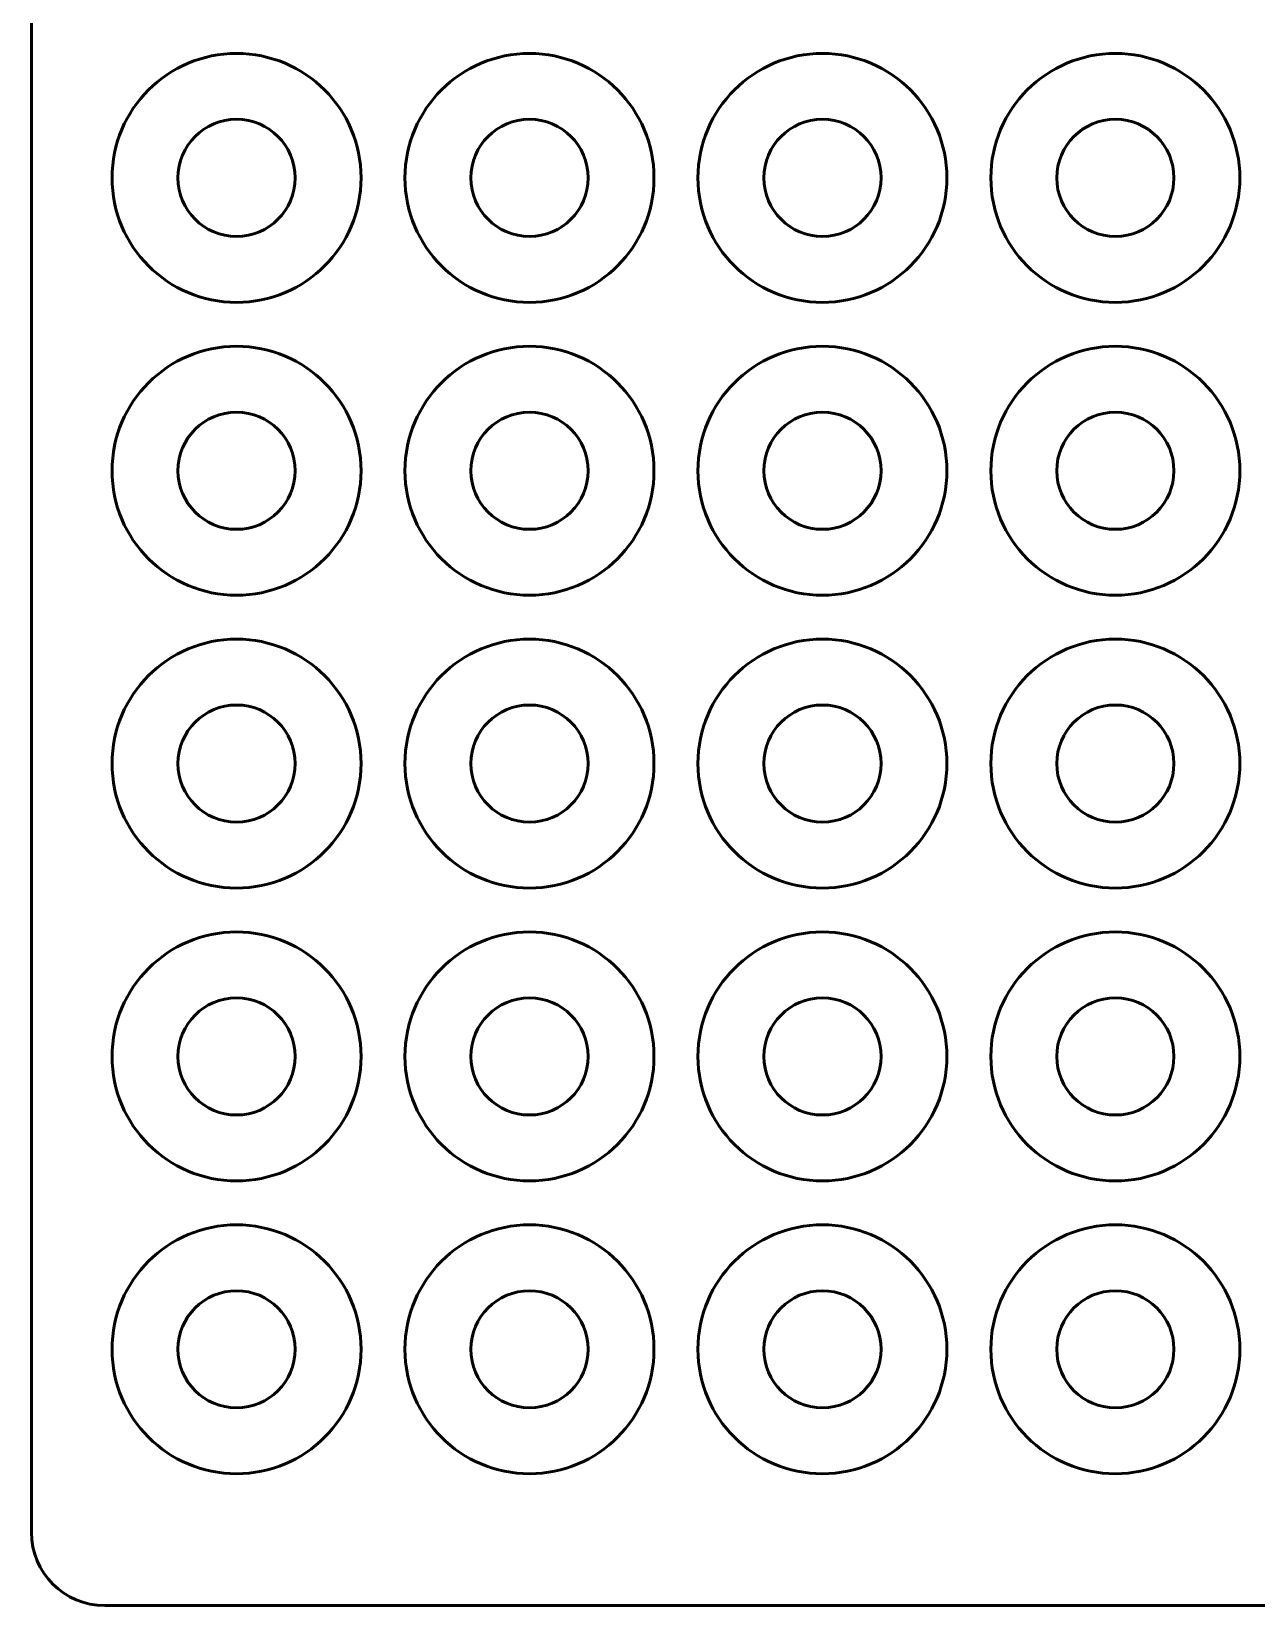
# Model space of a CAD drawing. Header units: centimetres. Extents: x -17.9 to -3.1, y -25.3 to -4.3.
# Drawn here: x -17.9 to -9.54, y -25.35 to -14.6 of the extents above; entities that cross this region are included whole.
import ezdxf

# ---------------------------------------------------------------- set-up
doc = ezdxf.new("R2010")
doc.units = ezdxf.units.CM
doc.header["$MEASUREMENT"] = 0
doc.layers.add('Layer 1', color=7, linetype='Continuous')

msp = doc.modelspace()

# ---------------------------------------------------------------- linework, layer by layer
at = {"layer": 'Layer 1', "color": 2, "lineweight": 53}
for centre in [(-16.5, -15.6), (-14.5, -15.6), (-12.5, -15.6), (-10.5, -15.6), (-16.5, -17.6), (-14.5, -17.6), (-12.5, -17.6), (-10.5, -17.6), (-16.5, -19.6), (-14.5, -19.6), (-12.5, -19.6), (-10.5, -19.6), (-16.5, -21.6), (-14.5, -21.6), (-12.5, -21.6), (-10.5, -21.6), (-16.5, -23.6), (-14.5, -23.6), (-12.5, -23.6), (-10.5, -23.6)]:
    msp.add_ellipse(centre, major_axis=(0, 0.85), ratio=1, dxfattribs=at)
at = {"layer": 'Layer 1', "color": 22, "lineweight": 53}
msp.add_open_spline([(-17.90003, -24.8499), (-17.90003, -24.8499), (-17.90003, -4.84994), (-17.90003, -4.84994), (-17.90003, -4.84994), (-17.90003, -4.57297), (-17.67694, -4.34998), (-17.39994, -4.34998), (-17.39994, -4.34998), (-17.39994, -4.34998), (-3.60007, -4.34998), (-3.60007, -4.34998), (-3.60007, -4.34998), (-3.32293, -4.34998), (-3.09997, -4.57297), (-3.09997, -4.84994), (-3.09997, -4.84994), (-3.09997, -4.84994), (-3.09997, -24.8499), (-3.09997, -24.8499), (-3.09997, -24.8499), (-3.09997, -25.1269), (-3.32293, -25.34999), (-3.60007, -25.34999), (-3.60007, -25.34999), (-3.60007, -25.34999), (-17.39994, -25.34999), (-17.39994, -25.34999), (-17.39994, -25.34999), (-17.67694, -25.34999), (-17.90003, -25.1269), (-17.90003, -24.8499)], degree=3, knots=[0, 0, 0, 0, 0.125, 0.125, 0.125, 0.125, 0.25, 0.25, 0.25, 0.25, 0.375, 0.375, 0.375, 0.375, 0.5, 0.5, 0.5, 0.5, 0.625, 0.625, 0.625, 0.625, 0.75, 0.75, 0.75, 0.75, 0.875, 0.875, 0.875, 0.875, 1, 1, 1, 1], dxfattribs=at)
at = {"layer": 'Layer 1', "lineweight": 53}
for points in [[(-16.09996, -15.59994), (-16.09996, -15.82082), (-16.27908, -15.99994), (-16.49996, -15.99994), (-16.49996, -15.99994), (-16.7208, -15.99994), (-16.89998, -15.82082), (-16.89998, -15.59994), (-16.89998, -15.59994), (-16.89998, -15.3791), (-16.7208, -15.19992), (-16.49996, -15.19992), (-16.49996, -15.19992), (-16.27908, -15.19992), (-16.09996, -15.3791), (-16.09996, -15.59994)], [(-14.09996, -15.59994), (-14.09996, -15.82082), (-14.27908, -15.99994), (-14.49996, -15.99994), (-14.49996, -15.99994), (-14.7208, -15.99994), (-14.89998, -15.82082), (-14.89998, -15.59994), (-14.89998, -15.59994), (-14.89998, -15.3791), (-14.7208, -15.19992), (-14.49996, -15.19992), (-14.49996, -15.19992), (-14.27908, -15.19992), (-14.09996, -15.3791), (-14.09996, -15.59994)], [(-12.09996, -15.59994), (-12.09996, -15.82082), (-12.27908, -15.99994), (-12.49996, -15.99994), (-12.49996, -15.99994), (-12.7208, -15.99994), (-12.89998, -15.82082), (-12.89998, -15.59994), (-12.89998, -15.59994), (-12.89998, -15.3791), (-12.7208, -15.19992), (-12.49996, -15.19992), (-12.49996, -15.19992), (-12.27908, -15.19992), (-12.09996, -15.3791), (-12.09996, -15.59994)], [(-10.09996, -15.59994), (-10.09996, -15.82082), (-10.27908, -15.99994), (-10.49996, -15.99994), (-10.49996, -15.99994), (-10.7208, -15.99994), (-10.89998, -15.82082), (-10.89998, -15.59994), (-10.89998, -15.59994), (-10.89998, -15.3791), (-10.7208, -15.19992), (-10.49996, -15.19992), (-10.49996, -15.19992), (-10.27908, -15.19992), (-10.09996, -15.3791), (-10.09996, -15.59994)], [(-16.09996, -17.59994), (-16.09996, -17.82082), (-16.27908, -17.99994), (-16.49996, -17.99994), (-16.49996, -17.99994), (-16.7208, -17.99994), (-16.89998, -17.82082), (-16.89998, -17.59994), (-16.89998, -17.59994), (-16.89998, -17.3791), (-16.7208, -17.19992), (-16.49996, -17.19992), (-16.49996, -17.19992), (-16.27908, -17.19992), (-16.09996, -17.3791), (-16.09996, -17.59994)], [(-14.09996, -17.59994), (-14.09996, -17.82082), (-14.27908, -17.99994), (-14.49996, -17.99994), (-14.49996, -17.99994), (-14.7208, -17.99994), (-14.89998, -17.82082), (-14.89998, -17.59994), (-14.89998, -17.59994), (-14.89998, -17.3791), (-14.7208, -17.19992), (-14.49996, -17.19992), (-14.49996, -17.19992), (-14.27908, -17.19992), (-14.09996, -17.3791), (-14.09996, -17.59994)], [(-12.09996, -17.59994), (-12.09996, -17.82082), (-12.27908, -17.99994), (-12.49996, -17.99994), (-12.49996, -17.99994), (-12.7208, -17.99994), (-12.89998, -17.82082), (-12.89998, -17.59994), (-12.89998, -17.59994), (-12.89998, -17.3791), (-12.7208, -17.19992), (-12.49996, -17.19992), (-12.49996, -17.19992), (-12.27908, -17.19992), (-12.09996, -17.3791), (-12.09996, -17.59994)], [(-10.09996, -17.59994), (-10.09996, -17.82082), (-10.27908, -17.99994), (-10.49996, -17.99994), (-10.49996, -17.99994), (-10.7208, -17.99994), (-10.89998, -17.82082), (-10.89998, -17.59994), (-10.89998, -17.59994), (-10.89998, -17.3791), (-10.7208, -17.19992), (-10.49996, -17.19992), (-10.49996, -17.19992), (-10.27908, -17.19992), (-10.09996, -17.3791), (-10.09996, -17.59994)], [(-16.09996, -19.59994), (-16.09996, -19.82082), (-16.27908, -19.99994), (-16.49996, -19.99994), (-16.49996, -19.99994), (-16.7208, -19.99994), (-16.89998, -19.82082), (-16.89998, -19.59994), (-16.89998, -19.59994), (-16.89998, -19.3791), (-16.7208, -19.19992), (-16.49996, -19.19992), (-16.49996, -19.19992), (-16.27908, -19.19992), (-16.09996, -19.3791), (-16.09996, -19.59994)], [(-14.09996, -19.59994), (-14.09996, -19.82082), (-14.27908, -19.99994), (-14.49996, -19.99994), (-14.49996, -19.99994), (-14.7208, -19.99994), (-14.89998, -19.82082), (-14.89998, -19.59994), (-14.89998, -19.59994), (-14.89998, -19.3791), (-14.7208, -19.19992), (-14.49996, -19.19992), (-14.49996, -19.19992), (-14.27908, -19.19992), (-14.09996, -19.3791), (-14.09996, -19.59994)], [(-12.09996, -19.59994), (-12.09996, -19.82082), (-12.27908, -19.99994), (-12.49996, -19.99994), (-12.49996, -19.99994), (-12.7208, -19.99994), (-12.89998, -19.82082), (-12.89998, -19.59994), (-12.89998, -19.59994), (-12.89998, -19.3791), (-12.7208, -19.19992), (-12.49996, -19.19992), (-12.49996, -19.19992), (-12.27908, -19.19992), (-12.09996, -19.3791), (-12.09996, -19.59994)], [(-10.09996, -19.59994), (-10.09996, -19.82082), (-10.27908, -19.99994), (-10.49996, -19.99994), (-10.49996, -19.99994), (-10.7208, -19.99994), (-10.89998, -19.82082), (-10.89998, -19.59994), (-10.89998, -19.59994), (-10.89998, -19.3791), (-10.7208, -19.19992), (-10.49996, -19.19992), (-10.49996, -19.19992), (-10.27908, -19.19992), (-10.09996, -19.3791), (-10.09996, -19.59994)], [(-16.09996, -21.59994), (-16.09996, -21.82082), (-16.27908, -21.99994), (-16.49996, -21.99994), (-16.49996, -21.99994), (-16.7208, -21.99994), (-16.89998, -21.82082), (-16.89998, -21.59994), (-16.89998, -21.59994), (-16.89998, -21.3791), (-16.7208, -21.19992), (-16.49996, -21.19992), (-16.49996, -21.19992), (-16.27908, -21.19992), (-16.09996, -21.3791), (-16.09996, -21.59994)], [(-14.09996, -21.59994), (-14.09996, -21.82082), (-14.27908, -21.99994), (-14.49996, -21.99994), (-14.49996, -21.99994), (-14.7208, -21.99994), (-14.89998, -21.82082), (-14.89998, -21.59994), (-14.89998, -21.59994), (-14.89998, -21.3791), (-14.7208, -21.19992), (-14.49996, -21.19992), (-14.49996, -21.19992), (-14.27908, -21.19992), (-14.09996, -21.3791), (-14.09996, -21.59994)], [(-12.09996, -21.59994), (-12.09996, -21.82082), (-12.27908, -21.99994), (-12.49996, -21.99994), (-12.49996, -21.99994), (-12.7208, -21.99994), (-12.89998, -21.82082), (-12.89998, -21.59994), (-12.89998, -21.59994), (-12.89998, -21.3791), (-12.7208, -21.19992), (-12.49996, -21.19992), (-12.49996, -21.19992), (-12.27908, -21.19992), (-12.09996, -21.3791), (-12.09996, -21.59994)], [(-10.09996, -21.59994), (-10.09996, -21.82082), (-10.27908, -21.99994), (-10.49996, -21.99994), (-10.49996, -21.99994), (-10.7208, -21.99994), (-10.89998, -21.82082), (-10.89998, -21.59994), (-10.89998, -21.59994), (-10.89998, -21.3791), (-10.7208, -21.19992), (-10.49996, -21.19992), (-10.49996, -21.19992), (-10.27908, -21.19992), (-10.09996, -21.3791), (-10.09996, -21.59994)], [(-16.09996, -23.59994), (-16.09996, -23.82082), (-16.27908, -23.99994), (-16.49996, -23.99994), (-16.49996, -23.99994), (-16.7208, -23.99994), (-16.89998, -23.82082), (-16.89998, -23.59994), (-16.89998, -23.59994), (-16.89998, -23.3791), (-16.7208, -23.19992), (-16.49996, -23.19992), (-16.49996, -23.19992), (-16.27908, -23.19992), (-16.09996, -23.3791), (-16.09996, -23.59994)], [(-14.09996, -23.59994), (-14.09996, -23.82082), (-14.27908, -23.99994), (-14.49996, -23.99994), (-14.49996, -23.99994), (-14.7208, -23.99994), (-14.89998, -23.82082), (-14.89998, -23.59994), (-14.89998, -23.59994), (-14.89998, -23.3791), (-14.7208, -23.19992), (-14.49996, -23.19992), (-14.49996, -23.19992), (-14.27908, -23.19992), (-14.09996, -23.3791), (-14.09996, -23.59994)], [(-12.09996, -23.59994), (-12.09996, -23.82082), (-12.27908, -23.99994), (-12.49996, -23.99994), (-12.49996, -23.99994), (-12.7208, -23.99994), (-12.89998, -23.82082), (-12.89998, -23.59994), (-12.89998, -23.59994), (-12.89998, -23.3791), (-12.7208, -23.19992), (-12.49996, -23.19992), (-12.49996, -23.19992), (-12.27908, -23.19992), (-12.09996, -23.3791), (-12.09996, -23.59994)], [(-10.09996, -23.59994), (-10.09996, -23.82082), (-10.27908, -23.99994), (-10.49996, -23.99994), (-10.49996, -23.99994), (-10.7208, -23.99994), (-10.89998, -23.82082), (-10.89998, -23.59994), (-10.89998, -23.59994), (-10.89998, -23.3791), (-10.7208, -23.19992), (-10.49996, -23.19992), (-10.49996, -23.19992), (-10.27908, -23.19992), (-10.09996, -23.3791), (-10.09996, -23.59994)]]:
    msp.add_open_spline(points, degree=3, knots=[0, 0, 0, 0, 0.25, 0.25, 0.25, 0.25, 0.5, 0.5, 0.5, 0.5, 0.75, 0.75, 0.75, 0.75, 1, 1, 1, 1], dxfattribs=at)

doc.saveas('drawing.dxf')
